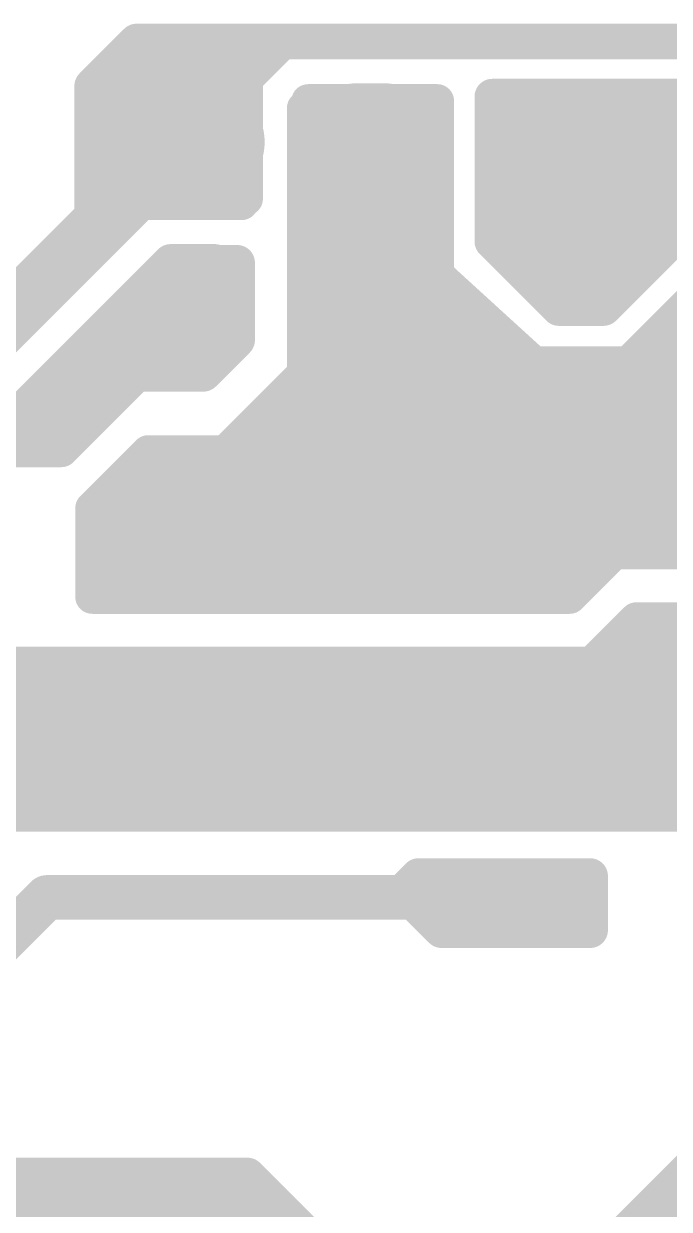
# Model space of a CAD drawing. Extents: x 13 to 23.9, y 0.2 to 11.6.
# Drawn here: x 19.01 to 19.736, y 10.198 to 11.532 of the extents above; entities that cross this region are included whole.
import ezdxf

# ---------------------------------------------------------------- set-up
doc = ezdxf.new("R2010")
doc.units = 0
doc.header["$MEASUREMENT"] = 0
doc.layers.add('BOTTOM', color=250, linetype='Continuous')
doc.layers.get('0').off()

# ---------------------------------------------------------------- blocks, each defined once
blk = doc.blocks.new('UNIT_DISC')
at = {"linetype": 'Continuous', "const_width": 0.5}
blk.add_lwpolyline([(0.25, 0, 1), (-0.25, 0, 1)], format="xyb", close=True, dxfattribs=at)
blk = doc.blocks.new('SHAPE_EL_1600_1600_0_0_0_0')
at = {"xscale": 0.16, "yscale": 0.16, "zscale": 0.16}
blk.add_blockref('UNIT_DISC', (0, 0), dxfattribs=at)
blk = doc.blocks.new('P_EX160Y160D18A')
at = {"layer": 'BOTTOM'}
blk.add_blockref('SHAPE_EL_1600_1600_0_0_0_0', (0, 0), dxfattribs=at)
blk = doc.blocks.new('FZ2')
for p in [(19.175, 10.975), (19.175, 10.075)]:
    blk.add_blockref('P_EX160Y160D18A', p)
blk = doc.blocks.new('SHAPE_EL_780_780_0_0_0_0')
at = {"xscale": 0.078, "yscale": 0.078, "zscale": 0.078}
blk.add_blockref('UNIT_DISC', (0, 0), dxfattribs=at)
blk = doc.blocks.new('P_EX78Y78D16A')
at = {"layer": 'BOTTOM'}
blk.add_blockref('SHAPE_EL_780_780_0_0_0_0', (0, 0), dxfattribs=at)
blk = doc.blocks.new('R43')
for p in [(19.225, 11.237), (19.625, 11.237)]:
    blk.add_blockref('P_EX78Y78D16A', p)
blk = doc.blocks.new('SHAPE_OV_1600_1300_0_0_0_0')
at = {"linetype": 'Continuous', "const_width": 0.13}
blk.add_lwpolyline([(-0.015, 0), (0.015, 0)], dxfattribs=at)
at = {"xscale": 0.13, "yscale": 0.13, "zscale": 0.13}
for p in [(-0.015, 0), (0.015, 0)]:
    blk.add_blockref('UNIT_DISC', p, dxfattribs=at)
blk = doc.blocks.new('P_OX160Y130D18A')
at = {"layer": 'BOTTOM'}
blk.add_blockref('SHAPE_OV_1600_1300_0_0_0_0', (0, 0), dxfattribs=at)
blk = doc.blocks.new('Q19')
for p in [(19.201, 11.399), (19.4, 11.4), (19.601, 11.399)]:
    blk.add_blockref('P_OX160Y130D18A', p)
blk = doc.blocks.new('JP8')
for p in [(19.6, 10.95), (19.6, 10.55)]:
    blk.add_blockref('P_EX78Y78D16A', p)
blk = doc.blocks.new('POLY_S6_L2_26413')
at = {"layer": 'BOTTOM'}
for points in [[(19.35, 10.775), (18.19, 10.68), (19.27, 10.815)], [(19.27, 10.815), (18.19, 10.68), (18.8, 10.815)], [(18.8, 10.815), (18.19, 10.68), (18.21, 10.8)], [(19.26, 10.685), (18.19, 10.68), (19.35, 10.775)]]:
    blk.add_solid(points, dxfattribs=at)
blk = doc.blocks.new('POLY_S6_L2_26403')
at = {"layer": 'BOTTOM'}
for points in [[(19.12, 11.505), (19.265, 11.32), (19.095, 11.455)], [(19.265, 11.51), (19.265, 11.32), (19.12, 11.505)], [(19.095, 11.455), (19.265, 11.32), (19.095, 11.365)], [(19.095, 11.365), (19.265, 11.32), (19.14, 11.33)]]:
    blk.add_solid(points, dxfattribs=at)
blk = doc.blocks.new('POLY_S8_L2_26309')
at = {"layer": 'BOTTOM'}
for points in [[(19.537, 11.45), (19.775, 11.325), (19.525, 11.3)], [(19.937, 11.45), (19.775, 11.325), (19.537, 11.45)], [(19.95, 11.425), (19.775, 11.325), (19.937, 11.45)], [(19.95, 11.325), (19.775, 11.325), (19.95, 11.425)], [(19.525, 11.3), (19.775, 11.325), (19.6, 11.212)], [(19.6, 11.212), (19.775, 11.325), (19.637, 11.212)]]:
    blk.add_solid(points, dxfattribs=at)
blk = doc.blocks.new('POLY_S9_L2_26310')
at = {"layer": 'BOTTOM'}
for points in [[(19.362, 11.25), (19.5, 11.025), (19.325, 11.212)], [(19.325, 11.212), (19.5, 11.025), (19.325, 11.15)], [(19.325, 11.15), (19.5, 11.025), (19.237, 11.062)], [(19.237, 11.062), (19.5, 11.025), (19.137, 11.037)], [(19.137, 11.037), (19.5, 11.025), (19.087, 10.987)], [(19.537, 10.887), (19.087, 10.887), (19.5, 11.025)], [(19.087, 10.987), (19.5, 11.025), (19.087, 10.887)]]:
    blk.add_solid(points, dxfattribs=at)
blk = doc.blocks.new('POLY_S5_L2_26414')
at = {"layer": 'BOTTOM'}
for points in [[(20.005, 10.75), (19.655, 10.745), (19.555, 10.77)], [(20.17, 10.585), (19.655, 10.745), (20.005, 10.75)], [(19.8, 10.585), (19.655, 10.745), (20.17, 10.585)]]:
    blk.add_solid(points, dxfattribs=at)
blk = doc.blocks.new('POLY_S15_L2_26420')
at = {"layer": 'BOTTOM'}
for points in [[(19.475, 11.45), (19.475, 11.275), (19.325, 11.45)], [(19.325, 11.45), (19.475, 11.275), (19.325, 11.225)], [(19.325, 11.225), (19.475, 11.275), (19.45, 11.1)], [(19.612, 11.15), (19.45, 11.1), (19.475, 11.275)], [(19.812, 11.262), (20.012, 11.025), (19.687, 11.15)], [(20.012, 11.262), (20.012, 11.025), (19.812, 11.262)], [(20.012, 11.025), (19.45, 11.1), (19.612, 11.15)], [(19.687, 11.15), (20.012, 11.025), (19.612, 11.15)], [(19.45, 10.975), (19.45, 11.1), (19.512, 10.912)], [(19.512, 10.912), (19.45, 11.1), (19.6, 10.887)], [(19.6, 10.887), (19.45, 11.1), (19.662, 10.937)], [(19.662, 10.937), (19.45, 11.1), (20.025, 10.937)], [(20.025, 10.937), (19.45, 11.1), (20.012, 11.025)]]:
    blk.add_solid(points, dxfattribs=at)
blk = doc.blocks.new('POLY_S7_L2_26422')
at = {"layer": 'BOTTOM'}
for points in [[(19.7, 10.862), (19.775, 10.712), (19.65, 10.812)], [(20.175, 10.862), (19.775, 10.712), (19.7, 10.862)], [(20.15, 10.6), (19.775, 10.712), (20.175, 10.862)], [(19.287, 10.725), (19.275, 10.812), (19.775, 10.712)], [(19.65, 10.812), (19.775, 10.712), (19.275, 10.812)]]:
    blk.add_solid(points, dxfattribs=at)
blk = doc.blocks.new('POLY_S17_L2_26325')
at = {"layer": 'BOTTOM'}
for points in [[(18.875, 10.237), (19.112, 9.925), (18.787, 10.162)], [(19.262, 10.237), (19.112, 9.925), (18.875, 10.237)], [(19.337, 10.162), (19.112, 9.925), (19.262, 10.237)], [(18.375, 9.912), (18.625, 10.162), (18.387, 9.7)], [(18.387, 9.7), (18.625, 10.162), (18.475, 9.65)], [(18.475, 9.65), (18.625, 10.162), (18.487, 9.65)], [(18.487, 9.65), (18.625, 10.162), (18.512, 9.737)], [(18.512, 9.737), (18.625, 10.162), (18.525, 9.762)], [(18.525, 9.762), (18.625, 10.162), (18.762, 9.925)], [(18.787, 10.162), (19.112, 9.925), (18.625, 10.162)], [(19.112, 9.925), (18.762, 9.925), (18.625, 10.162)], [(19.337, 10), (19.112, 9.925), (19.337, 10.162)], [(19.262, 9.925), (19.112, 9.925), (19.337, 10)], [(18.612, 9.762), (18.525, 9.762), (18.762, 9.925)], [(18.512, 9.675), (18.487, 9.65), (18.512, 9.737)]]:
    blk.add_solid(points, dxfattribs=at)
blk = doc.blocks.new('POLY_S13_L2_26326')
at = {"layer": 'BOTTOM'}
for points in [[(20.05, 10.537), (19.437, 9.525), (19.35, 9.837)], [(20.15, 10.262), (19.437, 9.525), (20.05, 10.537)], [(20.112, 10.2), (19.437, 9.525), (20.15, 10.262)], [(18.812, 9.837), (19.35, 9.837), (18.687, 9.7)], [(19.35, 9.837), (19.437, 9.525), (18.687, 9.7)], [(18.512, 9.712), (18.662, 9.7), (18.425, 9.662)], [(18.425, 9.662), (18.662, 9.7), (18.425, 9.587)], [(18.425, 9.587), (18.662, 9.7), (18.475, 9.55)], [(18.475, 9.55), (18.662, 9.7), (18.537, 9.525)], [(18.537, 9.525), (18.662, 9.7), (19.437, 9.525)], [(18.687, 9.7), (19.437, 9.525), (18.662, 9.7)]]:
    blk.add_solid(points, dxfattribs=at)

msp = doc.modelspace()

# ---------------------------------------------------------------- linework, layer by layer
at = {"layer": 'BOTTOM', "linetype": 'Continuous'}
for points, const_width in [([(19.087, 11.462), (19.137, 11.512)], 0.04), ([(19.137, 11.512), (19.2, 11.512)], 0.04), ([(19.187, 11.512), (19.475, 11.512)], 0.04), ([(19.462, 11.512), (19.637, 11.512)], 0.04), ([(19.625, 11.512), (22.7, 11.512)], 0.04), ([(19.095, 11.465), (19.135, 11.505)], 0.038), ([(19.095, 11.465), (19.135, 11.505)], 0.038), ([(19.095, 11.46), (19.135, 11.5)], 0.038), ([(19.135, 11.505), (19.145, 11.505)], 0.038), ([(19.26, 11.47), (19.295, 11.505)], 0.038), ([(19.26, 11.39), (19.26, 11.47)], 0.038), ([(19.087, 11.312), (19.087, 11.462)], 0.04), ([(19.095, 11.425), (19.095, 11.465)], 0.038), ([(19.095, 11.38), (19.095, 11.465)], 0.038), ([(19.26, 11.34), (19.26, 11.445)], 0.038), ([(19.33, 11.445), (19.425, 11.445)], 0.038), ([(19.33, 11.36), (19.33, 11.445)], 0.038), ([(19.34, 11.445), (19.475, 11.445)], 0.038), ([(19.426, 11.44), (19.431, 11.445)], 0.038), ([(19.475, 11.235), (19.475, 11.445)], 0.038), ([(19.475, 11.21), (19.475, 11.445)], 0.038), ([(19.537, 11.287), (19.537, 11.45)], 0.04), ([(19.537, 11.45), (19.55, 11.45)], 0.04), ([(19.55, 11.45), (19.912, 11.45)], 0.04), ([(19.325, 11.138), (19.325, 11.437)], 0.038), ([(19.325, 11.325), (19.325, 11.437)], 0.038), ([(19.426, 11.385), (19.426, 11.44)], 0.038), ([(19.095, 11.325), (19.095, 11.405)], 0.038), ([(19.33, 11.222), (19.33, 11.406)], 0.038), ([(19.451, 11.387), (19.451, 11.412)], 0.038), ([(19.095, 11.38), (19.145, 11.33)], 0.038), ([(18.943, 11.132), (19.174, 11.363)], 0.04), ([(18.96, 11.15), (19.18, 11.37)], 0.038), ([(19.12, 11.335), (19.12, 11.365)], 0.038), ([(19.26, 11.335), (19.26, 11.36)], 0.038), ([(19.33, 11.36), (19.36, 11.33)], 0.038), ([(19.085, 11.3), (19.12, 11.335)], 0.038), ([(18.945, 11.175), (19.095, 11.325)], 0.038), ([(19.145, 11.33), (19.215, 11.33)], 0.038), ([(19.165, 11.33), (19.255, 11.33)], 0.038), ([(19.475, 11.287), (19.475, 11.325)], 0.038), ([(19.662, 11.212), (19.775, 11.325)], 0.04), ([(19.475, 11.25), (19.475, 11.312)], 0.038), ([(19.537, 11.287), (19.612, 11.212)], 0.04), ([(19.475, 11.21), (19.475, 11.27)], 0.038), ([(18.98, 11.07), (19.175, 11.265)], 0.038), ([(19.04, 11.085), (19.21, 11.255)], 0.038), ([(19.08, 11.15), (19.195, 11.265)], 0.038), ([(19.175, 11.265), (19.225, 11.265)], 0.038), ([(19.187, 11.263), (19.25, 11.263)], 0.04), ([(19.195, 11.265), (19.225, 11.265)], 0.038), ([(19.21, 11.255), (19.225, 11.255)], 0.038), ([(19.215, 11.255), (19.225, 11.255)], 0.038), ([(19.225, 11.23), (19.225, 11.265)], 0.038), ([(19.225, 11.24), (19.225, 11.265)], 0.038), ([(19.225, 11.225), (19.225, 11.255)], 0.038), ([(19.225, 11.23), (19.225, 11.255)], 0.038), ([(19.25, 11.176), (19.25, 11.263)], 0.04), ([(19.685, 11.145), (19.805, 11.265)], 0.038), ([(19.475, 11.25), (19.575, 11.15)], 0.038), ([(19.12, 11.15), (19.205, 11.235)], 0.038), ([(19.145, 11.15), (19.225, 11.23)], 0.038), ([(19.145, 11.15), (19.225, 11.23)], 0.038), ([(19.225, 11.188), (19.225, 11.238)], 0.04), ([(19.07, 11.07), (19.225, 11.225)], 0.038), ([(19.33, 11.222), (19.49, 11.062)], 0.038), ([(19.612, 11.212), (19.662, 11.212)], 0.04), ([(19.188, 11.151), (19.225, 11.188)], 0.04), ([(19.052, 11.053), (19.172, 11.173)], 0.04), ([(19.212, 11.138), (19.25, 11.176)], 0.04), ([(19.065, 11.15), (19.145, 11.15)], 0.038), ([(19.08, 11.15), (19.145, 11.15)], 0.038), ([(19.162, 11.151), (19.188, 11.151)], 0.04), ([(19.575, 11.15), (19.762, 11.15)], 0.038), ([(19.112, 11.138), (19.212, 11.138)], 0.04), ([(19.237, 11.05), (19.325, 11.138)], 0.038), ([(19.605, 11.145), (19.633, 11.145)], 0.038), ([(19.617, 11.145), (19.685, 11.145)], 0.038), ([(19.45, 10.982), (19.45, 11.11)], 0.038), ([(19.628, 10.92), (19.802, 11.094)], 0.038), ([(18.89, 11.07), (19.07, 11.07)], 0.038), ([(18.3, 11.053), (19.052, 11.053)], 0.04), ([(19.087, 10.987), (19.15, 11.05)], 0.038), ([(19.15, 11.05), (19.237, 11.05)], 0.038), ([(19.45, 10.974), (19.45, 11.037)], 0.038), ([(19.635, 11.03), (20.945, 11.03)], 0.038), ([(19.087, 10.887), (19.087, 10.987)], 0.038), ([(19.45, 10.982), (19.512, 10.92)], 0.038), ([(19.45, 10.974), (19.537, 10.887)], 0.038), ([(19.624, 10.887), (19.712, 10.975)], 0.038), ([(19.612, 10.887), (19.662, 10.937)], 0.038), ([(19.662, 10.937), (20.474, 10.937)], 0.038), ([(19.512, 10.92), (19.606, 10.92)], 0.038), ([(19.594, 10.92), (19.628, 10.92)], 0.038), ([(19.087, 10.887), (19.624, 10.887)], 0.038), ([(19.537, 10.887), (19.612, 10.887)], 0.038), ([(19.637, 10.8), (19.699, 10.862)], 0.038), ([(19.699, 10.862), (20.5, 10.862)], 0.038), ([(18.952, 10.812), (19.707, 10.812)], 0.038), ([(19.255, 10.685), (19.38, 10.81)], 0.038), ([(18.788, 10.775), (19.088, 10.775)], 0.038), ([(19.69, 10.78), (19.83, 10.64)], 0.038), ([(19.69, 10.78), (19.88, 10.59)], 0.038), ([(18.988, 10.75), (20.063, 10.75)], 0.038), ([(18.99, 10.751), (19.171, 10.751)], 0.038), ([(19.535, 10.755), (19.64, 10.755)], 0.038), ([(19.64, 10.755), (19.805, 10.59)], 0.038), ([(18.969, 10.736), (19.185, 10.736)], 0.026), ([(19.272, 10.717), (19.696, 10.717)], 0.038), ([(18.23, 10.685), (19.1, 10.685)], 0.038), ([(19.095, 10.685), (19.255, 10.685)], 0.038), ([(19.163, 10.684), (19.827, 10.684)], 0.038), ([(18.353, 10.663), (19.759, 10.663)], 0.038), ([(18.386, 10.642), (19.802, 10.642)], 0.038), ([(19.432, 10.551), (19.454, 10.573)], 0.04), ([(19.454, 10.573), (19.647, 10.573)], 0.04), ([(19.647, 10.512), (19.647, 10.573)], 0.04), ([(18.741, 10.254), (19.036, 10.549)], 0.05), ([(19.036, 10.549), (19.597, 10.549)], 0.05), ([(19.34, 10.551), (19.432, 10.551)], 0.04), ([(19.442, 10.55), (19.48, 10.512)], 0.04), ([(19.539, 10.539), (19.615, 10.539)], 0.04), ([(19.35, 9.837), (20.037, 10.524)], 0.038), ([(19.48, 10.512), (19.647, 10.512)], 0.04), ([(18.862, 10.237), (19.262, 10.237)], 0.038), ([(19.262, 10.237), (19.337, 10.162)], 0.038)]:
    msp.add_lwpolyline(points, dxfattribs=dict(at, const_width=const_width))

# ---------------------------------------------------------------- block references
for name in ['POLY_S6_L2_26403', 'Q19', 'POLY_S15_L2_26420', 'POLY_S8_L2_26309', 'R43', 'POLY_S9_L2_26310', 'FZ2', 'JP8', 'POLY_S7_L2_26422', 'POLY_S6_L2_26413', 'POLY_S5_L2_26414', 'POLY_S13_L2_26326', 'POLY_S17_L2_26325']:
    msp.add_blockref(name, (0, 0))
at = {"layer": 'BOTTOM'}
for p, xscale, yscale, zscale in [((19.137, 11.512), 0.04, 0.04, 0.04), ((19.137, 11.512), 0.04, 0.04, 0.04), ((19.187, 11.512), 0.04, 0.04, 0.04), ((19.2, 11.512), 0.04, 0.04, 0.04), ((19.462, 11.512), 0.04, 0.04, 0.04), ((19.475, 11.512), 0.04, 0.04, 0.04), ((19.625, 11.512), 0.04, 0.04, 0.04), ((19.637, 11.512), 0.04, 0.04, 0.04), ((19.135, 11.505), 0.038, 0.038, 0.038), ((19.135, 11.505), 0.038, 0.038, 0.038), ((19.135, 11.505), 0.038, 0.038, 0.038), ((19.135, 11.5), 0.038, 0.038, 0.038), ((19.145, 11.505), 0.038, 0.038, 0.038), ((19.295, 11.505), 0.038, 0.038, 0.038), ((19.26, 11.47), 0.038, 0.038, 0.038), ((19.26, 11.47), 0.038, 0.038, 0.038), ((19.087, 11.462), 0.04, 0.04, 0.04), ((19.087, 11.462), 0.04, 0.04, 0.04), ((19.095, 11.465), 0.038, 0.038, 0.038), ((19.095, 11.465), 0.038, 0.038, 0.038), ((19.095, 11.465), 0.038, 0.038, 0.038), ((19.095, 11.465), 0.038, 0.038, 0.038), ((19.095, 11.46), 0.038, 0.038, 0.038), ((19.26, 11.445), 0.038, 0.038, 0.038), ((19.33, 11.445), 0.038, 0.038, 0.038), ((19.33, 11.445), 0.038, 0.038, 0.038), ((19.34, 11.445), 0.038, 0.038, 0.038), ((19.425, 11.445), 0.038, 0.038, 0.038), ((19.431, 11.445), 0.038, 0.038, 0.038), ((19.475, 11.445), 0.038, 0.038, 0.038), ((19.475, 11.445), 0.038, 0.038, 0.038), ((19.475, 11.445), 0.038, 0.038, 0.038), ((19.537, 11.45), 0.04, 0.04, 0.04), ((19.537, 11.45), 0.04, 0.04, 0.04), ((19.55, 11.45), 0.04, 0.04, 0.04), ((19.55, 11.45), 0.04, 0.04, 0.04), ((19.325, 11.437), 0.038, 0.038, 0.038), ((19.325, 11.437), 0.038, 0.038, 0.038), ((19.426, 11.44), 0.038, 0.038, 0.038), ((19.426, 11.44), 0.038, 0.038, 0.038), ((19.095, 11.425), 0.038, 0.038, 0.038), ((19.095, 11.405), 0.038, 0.038, 0.038), ((19.33, 11.406), 0.038, 0.038, 0.038), ((19.451, 11.412), 0.038, 0.038, 0.038), ((19.26, 11.39), 0.038, 0.038, 0.038), ((19.451, 11.387), 0.038, 0.038, 0.038), ((19.095, 11.38), 0.038, 0.038, 0.038), ((19.095, 11.38), 0.038, 0.038, 0.038), ((19.426, 11.385), 0.038, 0.038, 0.038), ((19.12, 11.365), 0.038, 0.038, 0.038), ((19.174, 11.363), 0.04, 0.04, 0.04), ((19.18, 11.37), 0.038, 0.038, 0.038), ((19.26, 11.36), 0.038, 0.038, 0.038), ((19.33, 11.36), 0.038, 0.038, 0.038), ((19.33, 11.36), 0.038, 0.038, 0.038), ((19.12, 11.335), 0.038, 0.038, 0.038), ((19.12, 11.335), 0.038, 0.038, 0.038), ((19.26, 11.34), 0.038, 0.038, 0.038), ((19.26, 11.335), 0.038, 0.038, 0.038), ((19.095, 11.325), 0.038, 0.038, 0.038), ((19.095, 11.325), 0.038, 0.038, 0.038), ((19.145, 11.33), 0.038, 0.038, 0.038), ((19.145, 11.33), 0.038, 0.038, 0.038), ((19.165, 11.33), 0.038, 0.038, 0.038), ((19.215, 11.33), 0.038, 0.038, 0.038), ((19.255, 11.33), 0.038, 0.038, 0.038), ((19.325, 11.325), 0.038, 0.038, 0.038), ((19.36, 11.33), 0.038, 0.038, 0.038), ((19.475, 11.325), 0.038, 0.038, 0.038), ((19.087, 11.312), 0.04, 0.04, 0.04), ((19.475, 11.312), 0.038, 0.038, 0.038), ((19.085, 11.3), 0.038, 0.038, 0.038), ((19.475, 11.287), 0.038, 0.038, 0.038), ((19.537, 11.287), 0.04, 0.04, 0.04), ((19.537, 11.287), 0.04, 0.04, 0.04), ((19.475, 11.27), 0.038, 0.038, 0.038), ((19.175, 11.265), 0.038, 0.038, 0.038), ((19.175, 11.265), 0.038, 0.038, 0.038), ((19.187, 11.263), 0.04, 0.04, 0.04), ((19.195, 11.265), 0.038, 0.038, 0.038), ((19.195, 11.265), 0.038, 0.038, 0.038), ((19.21, 11.255), 0.038, 0.038, 0.038), ((19.21, 11.255), 0.038, 0.038, 0.038), ((19.215, 11.255), 0.038, 0.038, 0.038), ((19.225, 11.265), 0.038, 0.038, 0.038), ((19.225, 11.265), 0.038, 0.038, 0.038), ((19.225, 11.265), 0.038, 0.038, 0.038), ((19.225, 11.265), 0.038, 0.038, 0.038), ((19.225, 11.255), 0.038, 0.038, 0.038), ((19.225, 11.255), 0.038, 0.038, 0.038), ((19.225, 11.255), 0.038, 0.038, 0.038), ((19.225, 11.255), 0.038, 0.038, 0.038), ((19.25, 11.263), 0.04, 0.04, 0.04), ((19.25, 11.263), 0.04, 0.04, 0.04), ((19.225, 11.24), 0.038, 0.038, 0.038), ((19.475, 11.25), 0.038, 0.038, 0.038), ((19.475, 11.25), 0.038, 0.038, 0.038), ((19.205, 11.235), 0.038, 0.038, 0.038), ((19.225, 11.238), 0.04, 0.04, 0.04), ((19.225, 11.23), 0.038, 0.038, 0.038), ((19.225, 11.23), 0.038, 0.038, 0.038), ((19.225, 11.23), 0.038, 0.038, 0.038), ((19.225, 11.23), 0.038, 0.038, 0.038), ((19.475, 11.235), 0.038, 0.038, 0.038), ((19.225, 11.225), 0.038, 0.038, 0.038), ((19.225, 11.225), 0.038, 0.038, 0.038), ((19.33, 11.222), 0.038, 0.038, 0.038), ((19.33, 11.222), 0.038, 0.038, 0.038), ((19.475, 11.21), 0.038, 0.038, 0.038), ((19.475, 11.21), 0.038, 0.038, 0.038), ((19.612, 11.212), 0.04, 0.04, 0.04), ((19.612, 11.212), 0.04, 0.04, 0.04), ((19.662, 11.212), 0.04, 0.04, 0.04), ((19.662, 11.212), 0.04, 0.04, 0.04), ((19.225, 11.188), 0.04, 0.04, 0.04), ((19.225, 11.188), 0.04, 0.04, 0.04), ((19.172, 11.173), 0.04, 0.04, 0.04), ((19.25, 11.176), 0.04, 0.04, 0.04), ((19.25, 11.176), 0.04, 0.04, 0.04), ((19.065, 11.15), 0.038, 0.038, 0.038), ((19.08, 11.15), 0.038, 0.038, 0.038), ((19.08, 11.15), 0.038, 0.038, 0.038), ((19.12, 11.15), 0.038, 0.038, 0.038), ((19.145, 11.15), 0.038, 0.038, 0.038), ((19.145, 11.15), 0.038, 0.038, 0.038), ((19.145, 11.15), 0.038, 0.038, 0.038), ((19.145, 11.15), 0.038, 0.038, 0.038), ((19.162, 11.151), 0.04, 0.04, 0.04), ((19.188, 11.151), 0.04, 0.04, 0.04), ((19.188, 11.151), 0.04, 0.04, 0.04), ((19.575, 11.15), 0.038, 0.038, 0.038), ((19.575, 11.15), 0.038, 0.038, 0.038), ((19.112, 11.138), 0.04, 0.04, 0.04), ((19.212, 11.138), 0.04, 0.04, 0.04), ((19.212, 11.138), 0.04, 0.04, 0.04), ((19.325, 11.138), 0.038, 0.038, 0.038), ((19.325, 11.138), 0.038, 0.038, 0.038), ((19.605, 11.145), 0.038, 0.038, 0.038), ((19.617, 11.145), 0.038, 0.038, 0.038), ((19.633, 11.145), 0.038, 0.038, 0.038), ((19.685, 11.145), 0.038, 0.038, 0.038), ((19.685, 11.145), 0.038, 0.038, 0.038), ((19.45, 11.11), 0.038, 0.038, 0.038), ((19.04, 11.085), 0.038, 0.038, 0.038), ((19.07, 11.07), 0.038, 0.038, 0.038), ((19.07, 11.07), 0.038, 0.038, 0.038), ((19.052, 11.053), 0.04, 0.04, 0.04), ((19.052, 11.053), 0.04, 0.04, 0.04), ((19.49, 11.062), 0.038, 0.038, 0.038), ((19.15, 11.05), 0.038, 0.038, 0.038), ((19.15, 11.05), 0.038, 0.038, 0.038), ((19.237, 11.05), 0.038, 0.038, 0.038), ((19.237, 11.05), 0.038, 0.038, 0.038), ((19.45, 11.037), 0.038, 0.038, 0.038), ((19.635, 11.03), 0.038, 0.038, 0.038), ((19.087, 10.987), 0.038, 0.038, 0.038), ((19.087, 10.987), 0.038, 0.038, 0.038), ((19.45, 10.982), 0.038, 0.038, 0.038), ((19.45, 10.982), 0.038, 0.038, 0.038), ((19.45, 10.974), 0.038, 0.038, 0.038), ((19.45, 10.974), 0.038, 0.038, 0.038), ((19.712, 10.975), 0.038, 0.038, 0.038), ((19.662, 10.937), 0.038, 0.038, 0.038), ((19.662, 10.937), 0.038, 0.038, 0.038), ((19.512, 10.92), 0.038, 0.038, 0.038), ((19.512, 10.92), 0.038, 0.038, 0.038), ((19.594, 10.92), 0.038, 0.038, 0.038), ((19.606, 10.92), 0.038, 0.038, 0.038), ((19.628, 10.92), 0.038, 0.038, 0.038), ((19.628, 10.92), 0.038, 0.038, 0.038), ((19.087, 10.887), 0.038, 0.038, 0.038), ((19.087, 10.887), 0.038, 0.038, 0.038), ((19.537, 10.887), 0.038, 0.038, 0.038), ((19.537, 10.887), 0.038, 0.038, 0.038), ((19.612, 10.887), 0.038, 0.038, 0.038), ((19.612, 10.887), 0.038, 0.038, 0.038), ((19.624, 10.887), 0.038, 0.038, 0.038), ((19.624, 10.887), 0.038, 0.038, 0.038), ((19.699, 10.862), 0.038, 0.038, 0.038), ((19.699, 10.862), 0.038, 0.038, 0.038), ((19.38, 10.81), 0.038, 0.038, 0.038), ((19.637, 10.8), 0.038, 0.038, 0.038), ((19.707, 10.812), 0.038, 0.038, 0.038), ((19.088, 10.775), 0.038, 0.038, 0.038), ((19.69, 10.78), 0.038, 0.038, 0.038), ((19.69, 10.78), 0.038, 0.038, 0.038), ((19.171, 10.751), 0.038, 0.038, 0.038), ((19.535, 10.755), 0.038, 0.038, 0.038), ((19.64, 10.755), 0.038, 0.038, 0.038), ((19.64, 10.755), 0.038, 0.038, 0.038), ((19.185, 10.736), 0.026, 0.026, 0.026), ((19.272, 10.717), 0.038, 0.038, 0.038), ((19.696, 10.717), 0.038, 0.038, 0.038), ((19.095, 10.685), 0.038, 0.038, 0.038), ((19.1, 10.685), 0.038, 0.038, 0.038), ((19.163, 10.684), 0.038, 0.038, 0.038), ((19.255, 10.685), 0.038, 0.038, 0.038), ((19.255, 10.685), 0.038, 0.038, 0.038), ((19.454, 10.573), 0.04, 0.04, 0.04), ((19.454, 10.573), 0.04, 0.04, 0.04), ((19.647, 10.573), 0.04, 0.04, 0.04), ((19.647, 10.573), 0.04, 0.04, 0.04), ((19.036, 10.549), 0.05, 0.05, 0.05), ((19.036, 10.549), 0.05, 0.05, 0.05), ((19.34, 10.551), 0.04, 0.04, 0.04), ((19.432, 10.551), 0.04, 0.04, 0.04), ((19.432, 10.551), 0.04, 0.04, 0.04), ((19.442, 10.55), 0.04, 0.04, 0.04), ((19.597, 10.549), 0.05, 0.05, 0.05), ((19.539, 10.539), 0.04, 0.04, 0.04), ((19.615, 10.539), 0.04, 0.04, 0.04), ((19.48, 10.512), 0.04, 0.04, 0.04), ((19.48, 10.512), 0.04, 0.04, 0.04), ((19.647, 10.512), 0.04, 0.04, 0.04), ((19.647, 10.512), 0.04, 0.04, 0.04), ((19.262, 10.237), 0.038, 0.038, 0.038), ((19.262, 10.237), 0.038, 0.038, 0.038)]:
    msp.add_blockref('UNIT_DISC', p, dxfattribs=dict(at, xscale=xscale, yscale=yscale, zscale=zscale))

doc.saveas('drawing.dxf')
